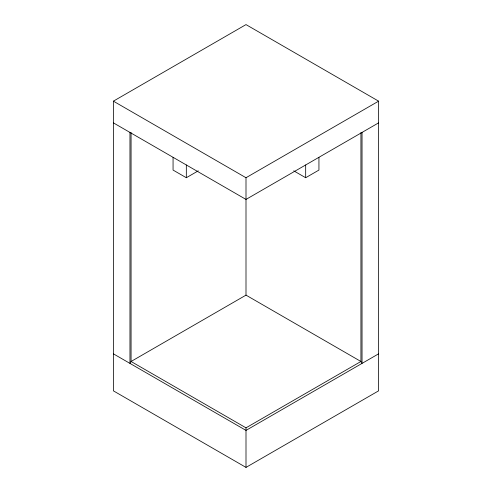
<?xml version="1.0" encoding="UTF-8"?>
<svg xmlns="http://www.w3.org/2000/svg" width="492" height="492" viewBox="0 0 492 492"><rect width="100%" height="100%" fill="white"/><g stroke="black" fill="none" stroke-linecap="round" stroke-linejoin="round"><path stroke-width="0.74" d="M113.388 101.161L246 24.6L378.612 101.161L378.612 390.839L246 467.4L113.388 390.839L113.388 101.161L246 177.729L378.612 101.161M173.061 157.311L173.061 170.072L186.327 177.729L198.258 170.841M378.612 122.859L246 199.42L113.388 122.859M293.742 170.841L305.673 177.729L318.939 170.072L318.939 157.311M362.038 132.428L362.038 363.397L360.931 361.485L246 295.132L131.069 361.485L129.962 363.397L129.962 132.428M131.069 132.557L131.069 361.485L246 427.843L360.931 361.485L360.931 132.557M378.612 353.828L246 430.395L113.388 353.828M305.673 164.968L305.673 177.729M246 177.729L246 295.132M246 427.843L246 467.4M186.327 164.968L186.327 177.729"/></g></svg>
